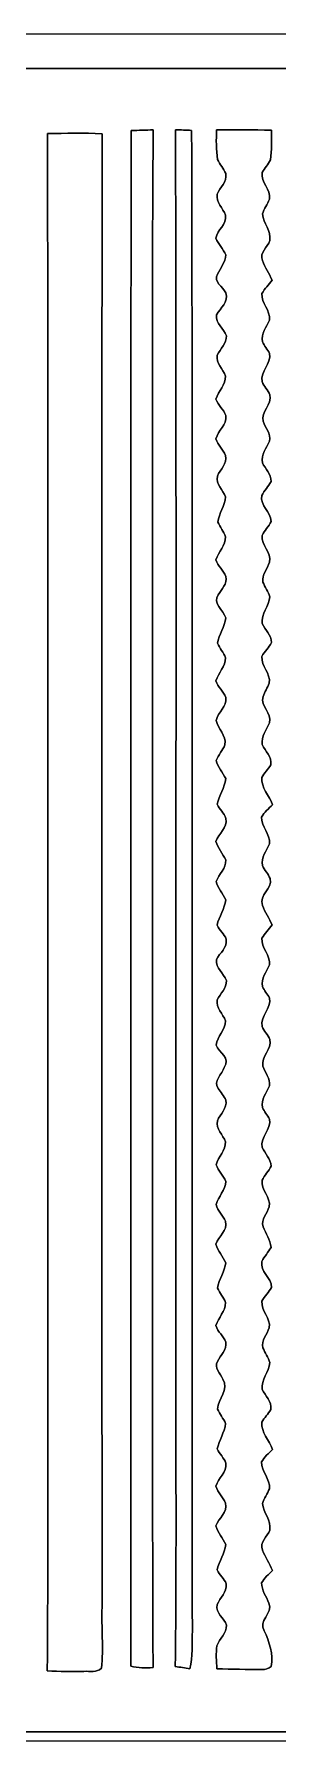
# Model space of a CAD drawing. Header units: centimetres. Extents: x -16.8 to 16.8, y -16.7 to 16.7.
# Drawn here: x -8.22 to -3.46, y -16.67 to 16.67 of the extents above; entities that cross this region are included whole.
import ezdxf

# ---------------------------------------------------------------- set-up
doc = ezdxf.new("R2010")
doc.units = ezdxf.units.CM
doc.header["$MEASUREMENT"] = 0
doc.layers.add('Layer 1', color=7, linetype='Continuous')

msp = doc.modelspace()

# ---------------------------------------------------------------- linework, layer by layer
at = {"layer": 'Layer 1', "color": 7}
for points, knots in [([(-16.77458, 16.66875), (-16.77458, 16.66875), (16.77458, 16.66875), (16.77458, 16.66875), (16.77458, 16.66875), (16.77458, 16.66875), (16.77458, -16.66875), (16.77458, -16.66875), (16.77458, -16.66875), (16.77458, -16.66875), (-16.77458, -16.66875), (-16.77458, -16.66875), (-16.77458, -16.66875), (-16.77458, -16.66875), (-16.77458, 16.66875), (-16.77458, 16.66875), (-16.77458, 16.66875), (-16.77458, 16.66875), (-16.77458, 16.66875), (-16.77458, 16.66875)], [0, 0, 0, 0, 0.16666667, 0.16666667, 0.16666667, 0.16666667, 0.33333333, 0.33333333, 0.33333333, 0.33333333, 0.5, 0.5, 0.5, 0.5, 0.66666667, 0.66666667, 0.66666667, 0.66666667, 1, 1, 1, 1]), ([(-12.5536, 15.97307), (-12.62556, 15.95861), (-12.65696, 15.89334), (-12.64779, 15.82455), (-12.64779, 15.82455), (-12.64497, 5.06166), (-12.64955, -5.70159), (-12.64567, -16.46484), (-12.64567, -16.46484), (-12.071, -16.50718), (-11.49421, -16.48989), (-10.91847, -16.49307), (-10.91847, -16.49307), (-3.08928, -16.48389), (4.73992, -16.50788), (12.56912, -16.48107), (12.56912, -16.48107), (12.58641, -9.31192), (12.57159, -2.14242), (12.57653, 5.02708), (12.57653, 5.02708), (12.56912, 8.68116), (12.59134, 12.33558), (12.56524, 15.9893), (12.56524, 15.9893), (4.49051, 16.01294), (-3.58458, 15.98789), (-11.65931, 16.002), (-11.65931, 16.002), (-11.95705, 15.99812), (-12.25832, 16.01611), (-12.5536, 15.97307)], [0, 0, 0, 0, 0.11111111, 0.11111111, 0.11111111, 0.11111111, 0.22222222, 0.22222222, 0.22222222, 0.22222222, 0.33333333, 0.33333333, 0.33333333, 0.33333333, 0.44444444, 0.44444444, 0.44444444, 0.44444444, 0.55555556, 0.55555556, 0.55555556, 0.55555556, 0.66666667, 0.66666667, 0.66666667, 0.66666667, 0.77777778, 0.77777778, 0.77777778, 0.77777778, 1, 1, 1, 1]), ([(-7.96361, 14.726), (-7.60836, 14.72142), (-7.25064, 14.75493), (-6.8961, 14.71895), (-6.8961, 14.71895), (-6.89681, 5.12657), (-6.89786, -4.46581), (-6.89575, -14.05819), (-6.89575, -14.05819), (-6.90739, -14.45436), (-6.864, -14.85512), (-6.9088, -15.24988), (-6.9088, -15.24988), (-6.99382, -15.34336), (-7.14269, -15.29997), (-7.24888, -15.31267), (-7.24888, -15.31267), (-7.48841, -15.30738), (-7.72795, -15.31796), (-7.96713, -15.30244), (-7.96713, -15.30244), (-7.94209, -12.23045), (-7.96078, -9.15776), (-7.95514, -6.08542), (-7.95514, -6.08542), (-7.96078, 0.85161), (-7.94385, 7.78898), (-7.96361, 14.726)], [0, 0, 0, 0, 0.125, 0.125, 0.125, 0.125, 0.25, 0.25, 0.25, 0.25, 0.375, 0.375, 0.375, 0.375, 0.5, 0.5, 0.5, 0.5, 0.625, 0.625, 0.625, 0.625, 0.75, 0.75, 0.75, 0.75, 1, 1, 1, 1]), ([(-6.32495, 14.78527), (-6.18208, 14.79056), (-6.0392, 14.79515), (-5.89562, 14.79938), (-5.89562, 14.79938), (-5.92526, 10.61367), (-5.90127, 6.42655), (-5.90903, 2.24014), (-5.90903, 2.24014), (-5.90197, -3.58528), (-5.92349, -9.41105), (-5.89774, -15.23612), (-5.89774, -15.23612), (-6.04379, -15.24882), (-6.1909, -15.24212), (-6.33413, -15.21037), (-6.33413, -15.21037), (-6.32495, -5.21159), (-6.3433, 4.78684), (-6.32495, 14.78527)], [0, 0, 0, 0, 0.16666667, 0.16666667, 0.16666667, 0.16666667, 0.33333333, 0.33333333, 0.33333333, 0.33333333, 0.5, 0.5, 0.5, 0.5, 0.66666667, 0.66666667, 0.66666667, 0.66666667, 1, 1, 1, 1]), ([(-5.45853, 14.80009), (-5.35623, 14.79726), (-5.24792, 14.79374), (-5.14385, 14.7895), (-5.14385, 14.7895), (-5.11634, 5.02073), (-5.14385, -4.74804), (-5.13009, -14.51681), (-5.13009, -14.51681), (-5.13891, -14.76516), (-5.11563, -15.02092), (-5.17878, -15.26469), (-5.17878, -15.26469), (-5.27368, -15.24741), (-5.36787, -15.22977), (-5.46276, -15.21354), (-5.46276, -15.21354), (-5.43772, -13.04149), (-5.45606, -10.86838), (-5.45042, -8.69597), (-5.45042, -8.69597), (-5.45571, -0.86395), (-5.43983, 6.96842), (-5.45853, 14.80009)], [0, 0, 0, 0, 0.14285714, 0.14285714, 0.14285714, 0.14285714, 0.28571429, 0.28571429, 0.28571429, 0.28571429, 0.42857143, 0.42857143, 0.42857143, 0.42857143, 0.57142857, 0.57142857, 0.57142857, 0.57142857, 0.71428571, 0.71428571, 0.71428571, 0.71428571, 1, 1, 1, 1]), ([(-4.65455, 14.79797), (-4.29824, 14.79903), (-3.94123, 14.80291), (-3.58458, 14.79127), (-3.58458, 14.79127), (-3.58881, 14.59794), (-3.57364, 14.40215), (-3.6008, 14.21024), (-3.6008, 14.21024), (-3.64349, 14.12099), (-3.71934, 14.0529), (-3.76379, 13.96471), (-3.76379, 13.96471), (-3.7913, 13.77103), (-3.59622, 13.63804), (-3.62268, 13.44542), (-3.62268, 13.44542), (-3.66395, 13.34699), (-3.72498, 13.25774), (-3.7592, 13.15649), (-3.7592, 13.15649), (-3.74015, 12.9734), (-3.58775, 12.82665), (-3.6135, 12.63544), (-3.6135, 12.63544), (-3.66677, 12.50527), (-3.81811, 12.40543), (-3.75885, 12.24492), (-3.75885, 12.24492), (-3.70911, 12.11121), (-3.62761, 11.99197), (-3.57011, 11.8618), (-3.57011, 11.8618), (-3.63679, 11.77572), (-3.71475, 11.69811), (-3.76908, 11.60357), (-3.76908, 11.60357), (-3.78954, 11.40954), (-3.59657, 11.27548), (-3.62409, 11.08181), (-3.62409, 11.08181), (-3.67489, 10.94317), (-3.79413, 10.82005), (-3.76061, 10.66024), (-3.76061, 10.66024), (-3.72251, 10.57875), (-3.65866, 10.51278), (-3.61879, 10.43234), (-3.61879, 10.43234), (-3.58846, 10.22844), (-3.80471, 10.08803), (-3.76449, 9.8806), (-3.76449, 9.8806), (-3.72674, 9.78852), (-3.65478, 9.7155), (-3.6135, 9.62519), (-3.6135, 9.62519), (-3.57646, 9.43151), (-3.78037, 9.29957), (-3.74826, 9.10731), (-3.74826, 9.10731), (-3.70346, 8.9789), (-3.5874, 8.86707), (-3.62444, 8.71855), (-3.62444, 8.71855), (-3.67489, 8.57991), (-3.79377, 8.45679), (-3.75991, 8.29698), (-3.75991, 8.29698), (-3.70311, 8.17316), (-3.58175, 8.07896), (-3.59198, 7.92797), (-3.59198, 7.92797), (-3.63996, 7.8299), (-3.72463, 7.75476), (-3.76837, 7.65422), (-3.76837, 7.65422), (-3.81706, 7.45278), (-3.59057, 7.34519), (-3.59163, 7.15222), (-3.59163, 7.15222), (-3.63573, 7.05167), (-3.71898, 6.97512), (-3.76626, 6.87634), (-3.76626, 6.87634), (-3.77966, 6.68408), (-3.58634, 6.55038), (-3.62021, 6.35564), (-3.62021, 6.35564), (-3.66078, 6.22441), (-3.77296, 6.11434), (-3.75038, 5.96653), (-3.75038, 5.96653), (-3.70946, 5.86811), (-3.64808, 5.77885), (-3.61386, 5.67761), (-3.61386, 5.67761), (-3.63573, 5.49416), (-3.78143, 5.34635), (-3.76449, 5.15479), (-3.76449, 5.15479), (-3.70593, 5.02885), (-3.58458, 4.93501), (-3.58316, 4.78331), (-3.58316, 4.78331), (-3.63079, 4.68383), (-3.72004, 4.61186), (-3.76873, 4.51273), (-3.76873, 4.51273), (-3.78919, 4.31941), (-3.59728, 4.185), (-3.62479, 3.99203), (-3.62479, 3.99203), (-3.66148, 3.90349), (-3.71475, 3.82199), (-3.74721, 3.73168), (-3.74721, 3.73168), (-3.80048, 3.53836), (-3.57188, 3.40995), (-3.62444, 3.21522), (-3.62444, 3.21522), (-3.6763, 3.07587), (-3.79271, 2.95204), (-3.76308, 2.79118), (-3.76308, 2.79118), (-3.70699, 2.65818), (-3.56553, 2.55905), (-3.59798, 2.39536), (-3.59798, 2.39536), (-3.64561, 2.30717), (-3.72357, 2.23908), (-3.76837, 2.14912), (-3.76837, 2.14912), (-3.78919, 1.94628), (-3.6255, 1.79634), (-3.5627, 1.61713), (-3.5627, 1.61713), (-3.63714, 1.54023), (-3.72181, 1.47003), (-3.77543, 1.37619), (-3.77543, 1.37619), (-3.78495, 1.18251), (-3.59974, 1.04563), (-3.62373, 0.85125), (-3.62373, 0.85125), (-3.67453, 0.71261), (-3.79554, 0.58984), (-3.7592, 0.42933), (-3.7592, 0.42933), (-3.71863, 0.33902), (-3.64666, 0.26599), (-3.60927, 0.17392), (-3.60927, 0.17392), (-3.55, -0.03457), (-3.83752, -0.13935), (-3.75885, -0.34925), (-3.75885, -0.34925), (-3.70911, -0.4826), (-3.62761, -0.60219), (-3.57011, -0.73237), (-3.57011, -0.73237), (-3.63679, -0.81809), (-3.71475, -0.89606), (-3.76908, -0.9906), (-3.76908, -0.9906), (-3.78954, -1.18463), (-3.59657, -1.31868), (-3.62409, -1.51236), (-3.62409, -1.51236), (-3.67489, -1.651), (-3.79413, -1.77377), (-3.76061, -1.93393), (-3.76061, -1.93393), (-3.72251, -2.01542), (-3.65866, -2.08139), (-3.61879, -2.16182), (-3.61879, -2.16182), (-3.58846, -2.36573), (-3.80471, -2.50613), (-3.76449, -2.71357), (-3.76449, -2.71357), (-3.72674, -2.80564), (-3.65478, -2.87867), (-3.6135, -2.96898), (-3.6135, -2.96898), (-3.57717, -3.16301), (-3.77754, -3.29494), (-3.7532, -3.48721), (-3.7532, -3.48721), (-3.71299, -3.61809), (-3.59869, -3.7278), (-3.62409, -3.87597), (-3.62409, -3.87597), (-3.67489, -4.01461), (-3.79413, -4.13738), (-3.76061, -4.29754), (-3.76061, -4.29754), (-3.72251, -4.37903), (-3.65866, -4.445), (-3.61879, -4.52543), (-3.61879, -4.52543), (-3.5881, -4.72899), (-3.80506, -4.86939), (-3.76379, -5.07647), (-3.76379, -5.07647), (-3.71158, -5.20171), (-3.59586, -5.2959), (-3.59163, -5.44195), (-3.59163, -5.44195), (-3.63573, -5.54249), (-3.71934, -5.61904), (-3.7659, -5.71818), (-3.7659, -5.71818), (-3.79201, -5.91185), (-3.59551, -6.0452), (-3.62479, -6.23852), (-3.62479, -6.23852), (-3.66995, -6.36658), (-3.78566, -6.47841), (-3.74756, -6.62623), (-3.74756, -6.62623), (-3.69253, -6.75958), (-3.60363, -6.88058), (-3.59198, -7.0298), (-3.59198, -7.0298), (-3.63996, -7.12752), (-3.72463, -7.20266), (-3.76802, -7.30356), (-3.76802, -7.30356), (-3.81917, -7.50958), (-3.57505, -7.61083), (-3.58316, -7.81085), (-3.58316, -7.81085), (-3.63114, -7.91034), (-3.72004, -7.9823), (-3.76873, -8.08143), (-3.76873, -8.08143), (-3.78919, -8.27476), (-3.59728, -8.40881), (-3.62479, -8.60213), (-3.62479, -8.60213), (-3.6703, -8.73054), (-3.78495, -8.84237), (-3.74968, -8.99089), (-3.74968, -8.99089), (-3.70946, -9.08897), (-3.64808, -9.17893), (-3.61421, -9.28017), (-3.61421, -9.28017), (-3.63467, -9.46362), (-3.78284, -9.61143), (-3.76343, -9.80299), (-3.76343, -9.80299), (-3.70699, -9.93599), (-3.56553, -10.03512), (-3.59798, -10.19881), (-3.59798, -10.19881), (-3.64561, -10.287), (-3.72357, -10.35473), (-3.76837, -10.44504), (-3.76837, -10.44504), (-3.78919, -10.64789), (-3.6255, -10.79747), (-3.5627, -10.97703), (-3.5627, -10.97703), (-3.63714, -11.05394), (-3.72181, -11.12414), (-3.77543, -11.21798), (-3.77543, -11.21798), (-3.78425, -11.41166), (-3.6008, -11.54853), (-3.62268, -11.74291), (-3.62268, -11.74291), (-3.66395, -11.84063), (-3.72498, -11.93059), (-3.7592, -12.03184), (-3.7592, -12.03184), (-3.74015, -12.21458), (-3.58775, -12.36169), (-3.6135, -12.55289), (-3.6135, -12.55289), (-3.66677, -12.68307), (-3.81811, -12.7829), (-3.7592, -12.94377), (-3.7592, -12.94377), (-3.70558, -13.081), (-3.62126, -13.20447), (-3.5627, -13.34064), (-3.5627, -13.34064), (-3.63714, -13.41755), (-3.72181, -13.48775), (-3.77543, -13.58159), (-3.77543, -13.58159), (-3.77578, -13.73011), (-3.683, -13.84864), (-3.63255, -13.98164), (-3.63255, -13.98164), (-3.54824, -14.18096), (-3.85057, -14.32242), (-3.72569, -14.51822), (-3.72569, -14.51822), (-3.62479, -14.73447), (-3.54259, -14.97542), (-3.58563, -15.21742), (-3.58563, -15.21742), (-3.63714, -15.25905), (-3.70381, -15.27845), (-3.76943, -15.27669), (-3.76943, -15.27669), (-4.06329, -15.27175), (-4.35645, -15.27281), (-4.64961, -15.26117), (-4.64961, -15.26117), (-4.65949, -15.11088), (-4.67254, -14.95813), (-4.6482, -14.80926), (-4.6482, -14.80926), (-4.59846, -14.66991), (-4.46123, -14.5729), (-4.46334, -14.41168), (-4.46334, -14.41168), (-4.50533, -14.26527), (-4.6796, -14.17779), (-4.64538, -14.00739), (-4.64538, -14.00739), (-4.58788, -13.87016), (-4.45629, -13.76609), (-4.46581, -13.60241), (-4.46581, -13.60241), (-4.50921, -13.50116), (-4.59564, -13.42743), (-4.64714, -13.33112), (-4.64714, -13.33112), (-4.60622, -13.15861), (-4.49968, -13.00939), (-4.47781, -12.83194), (-4.47781, -12.83194), (-4.5339, -12.70741), (-4.63197, -12.60369), (-4.66866, -12.47105), (-4.66866, -12.47105), (-4.61751, -12.31371), (-4.43689, -12.20999), (-4.47922, -12.02302), (-4.47922, -12.02302), (-4.52931, -11.9059), (-4.63409, -11.81876), (-4.67043, -11.69529), (-4.67043, -11.69529), (-4.62315, -11.53513), (-4.45629, -11.42718), (-4.47393, -11.24409), (-4.47393, -11.24409), (-4.51414, -11.14178), (-4.59599, -11.06417), (-4.64432, -10.9668), (-4.64432, -10.9668), (-4.60551, -10.795), (-4.50039, -10.64613), (-4.47993, -10.46939), (-4.47993, -10.46939), (-4.52508, -10.37131), (-4.59176, -10.28559), (-4.6355, -10.18752), (-4.6355, -10.18752), (-4.62527, -9.9882), (-4.40902, -9.80369), (-4.53461, -9.60261), (-4.53461, -9.60261), (-4.57129, -9.49466), (-4.71523, -9.37789), (-4.63832, -9.25724), (-4.63832, -9.25724), (-4.57447, -9.13518), (-4.46017, -9.03287), (-4.47358, -8.88083), (-4.47358, -8.88083), (-4.52226, -8.76335), (-4.63338, -8.68116), (-4.66796, -8.55698), (-4.66796, -8.55698), (-4.61998, -8.39964), (-4.48239, -8.27864), (-4.47887, -8.10613), (-4.47887, -8.10613), (-4.52473, -8.0077), (-4.5914, -7.92198), (-4.6355, -7.82391), (-4.6355, -7.82391), (-4.60834, -7.65034), (-4.49933, -7.50358), (-4.47746, -7.32861), (-4.47746, -7.32861), (-4.5339, -7.20408), (-4.63197, -7.10036), (-4.66866, -6.96771), (-4.66866, -6.96771), (-4.61751, -6.81037), (-4.43689, -6.70701), (-4.47922, -6.51969), (-4.47922, -6.51969), (-4.5279, -6.40292), (-4.63479, -6.31719), (-4.6669, -6.19301), (-4.6669, -6.19301), (-4.61892, -6.03497), (-4.48486, -5.91326), (-4.47499, -5.74146), (-4.47499, -5.74146), (-4.53037, -5.62786), (-4.62068, -5.53402), (-4.66443, -5.41514), (-4.66443, -5.41514), (-4.61892, -5.25815), (-4.48239, -5.13821), (-4.47993, -4.96676), (-4.47993, -4.96676), (-4.53319, -4.82882), (-4.67078, -4.71876), (-4.64114, -4.55683), (-4.64114, -4.55683), (-4.58047, -4.42313), (-4.44747, -4.318), (-4.47393, -4.15396), (-4.47393, -4.15396), (-4.51026, -4.06788), (-4.57659, -4.0005), (-4.62562, -3.92289), (-4.62562, -3.92289), (-4.73675, -3.78354), (-4.54343, -3.64596), (-4.50709, -3.51437), (-4.50709, -3.51437), (-4.37198, -3.33199), (-4.60728, -3.22686), (-4.66513, -3.07799), (-4.66513, -3.07799), (-4.64079, -2.90618), (-4.47993, -2.78377), (-4.47993, -2.60315), (-4.47993, -2.60315), (-4.53355, -2.46556), (-4.66901, -2.35479), (-4.64256, -2.19322), (-4.64256, -2.19322), (-4.58188, -2.06798), (-4.46299, -1.97062), (-4.4644, -1.81822), (-4.4644, -1.81822), (-4.51556, -1.67252), (-4.67924, -1.57939), (-4.65737, -1.40653), (-4.65737, -1.40653), (-4.5907, -1.27353), (-4.44571, -1.17722), (-4.46617, -1.00859), (-4.46617, -1.00859), (-4.50885, -0.90664), (-4.59564, -0.83326), (-4.64714, -0.73695), (-4.64714, -0.73695), (-4.60622, -0.5648), (-4.49968, -0.41557), (-4.47816, -0.23777), (-4.47816, -0.23777), (-4.53178, -0.11465), (-4.63197, -0.01305), (-4.66337, 0.11889), (-4.66337, 0.11889), (-4.61539, 0.2667), (-4.46264, 0.36724), (-4.4771, 0.53799), (-4.4771, 0.53799), (-4.53319, 0.66252), (-4.63197, 0.76623), (-4.66866, 0.89923), (-4.66866, 0.89923), (-4.6161, 1.05728), (-4.4383, 1.16205), (-4.47463, 1.35008), (-4.47463, 1.35008), (-4.51379, 1.45239), (-4.59599, 1.53), (-4.64432, 1.62736), (-4.64432, 1.62736), (-4.60551, 1.79952), (-4.50074, 1.94874), (-4.47816, 2.12584), (-4.47816, 2.12584), (-4.53214, 2.24896), (-4.63162, 2.35091), (-4.66372, 2.4832), (-4.66372, 2.4832), (-4.6168, 2.59115), (-4.53708, 2.68111), (-4.49157, 2.78941), (-4.49157, 2.78941), (-4.4637, 2.97356), (-4.63056, 3.09527), (-4.66584, 3.26355), (-4.66584, 3.26355), (-4.62456, 3.42477), (-4.45594, 3.53095), (-4.47358, 3.71334), (-4.47358, 3.71334), (-4.52226, 3.83081), (-4.63338, 3.91301), (-4.66796, 4.03719), (-4.66796, 4.03719), (-4.61998, 4.19453), (-4.48239, 4.31518), (-4.47887, 4.48804), (-4.47887, 4.48804), (-4.52473, 4.58611), (-4.5914, 4.67184), (-4.6355, 4.77026), (-4.6355, 4.77026), (-4.60834, 4.94383), (-4.49933, 5.09023), (-4.47746, 5.26556), (-4.47746, 5.26556), (-4.51732, 5.41161), (-4.74627, 5.56295), (-4.62245, 5.71959), (-4.62245, 5.71959), (-4.55295, 5.8293), (-4.445, 5.93019), (-4.47393, 6.0766), (-4.47393, 6.0766), (-4.52191, 6.19442), (-4.63338, 6.27662), (-4.66796, 6.4008), (-4.66796, 6.4008), (-4.62068, 6.55814), (-4.47993, 6.67773), (-4.48134, 6.8513), (-4.48134, 6.8513), (-4.51944, 6.95219), (-4.58541, 7.03968), (-4.62986, 7.13705), (-4.62986, 7.13705), (-4.61116, 7.31026), (-4.49686, 7.45349), (-4.48063, 7.62776), (-4.48063, 7.62776), (-4.53355, 7.76499), (-4.67007, 7.87576), (-4.64114, 8.03769), (-4.64114, 8.03769), (-4.58188, 8.17033), (-4.44535, 8.27405), (-4.47887, 8.43844), (-4.47887, 8.43844), (-4.52931, 8.55521), (-4.63409, 8.64235), (-4.67043, 8.76582), (-4.67043, 8.76582), (-4.6228, 8.92634), (-4.45664, 9.03393), (-4.47287, 9.21738), (-4.47287, 9.21738), (-4.51944, 9.33626), (-4.62668, 9.41987), (-4.6676, 9.54123), (-4.6676, 9.54123), (-4.61927, 9.69786), (-4.48204, 9.81851), (-4.47993, 9.99102), (-4.47993, 9.99102), (-4.53355, 10.1286), (-4.66901, 10.23937), (-4.64256, 10.40095), (-4.64256, 10.40095), (-4.58188, 10.52618), (-4.46299, 10.62355), (-4.4644, 10.77595), (-4.4644, 10.77595), (-4.51556, 10.92129), (-4.67854, 11.01408), (-4.65667, 11.18658), (-4.65667, 11.18658), (-4.58329, 11.32311), (-4.41501, 11.43423), (-4.4771, 11.61274), (-4.4771, 11.61274), (-4.52614, 11.73621), (-4.72652, 11.83181), (-4.63585, 11.97857), (-4.63585, 11.97857), (-4.578, 12.1031), (-4.48592, 12.21387), (-4.47428, 12.35639), (-4.47428, 12.35639), (-4.53108, 12.47034), (-4.62245, 12.56524), (-4.66796, 12.68483), (-4.66796, 12.68483), (-4.63726, 12.84852), (-4.46088, 12.95012), (-4.48063, 13.13074), (-4.48063, 13.13074), (-4.53531, 13.26903), (-4.6676, 13.38086), (-4.64538, 13.54279), (-4.64538, 13.54279), (-4.58717, 13.67719), (-4.44535, 13.77774), (-4.47675, 13.94354), (-4.47675, 13.94354), (-4.51344, 14.04514), (-4.59528, 14.1224), (-4.6355, 14.22188), (-4.6355, 14.22188), (-4.66337, 14.41238), (-4.66654, 14.60606), (-4.65455, 14.79797)], [0, 0, 0, 0, 0.00645161, 0.00645161, 0.00645161, 0.00645161, 0.01290323, 0.01290323, 0.01290323, 0.01290323, 0.01935484, 0.01935484, 0.01935484, 0.01935484, 0.02580645, 0.02580645, 0.02580645, 0.02580645, 0.03225806, 0.03225806, 0.03225806, 0.03225806, 0.03870968, 0.03870968, 0.03870968, 0.03870968, 0.04516129, 0.04516129, 0.04516129, 0.04516129, 0.0516129, 0.0516129, 0.0516129, 0.0516129, 0.05806452, 0.05806452, 0.05806452, 0.05806452, 0.06451613, 0.06451613, 0.06451613, 0.06451613, 0.07096774, 0.07096774, 0.07096774, 0.07096774, 0.07741935, 0.07741935, 0.07741935, 0.07741935, 0.08387097, 0.08387097, 0.08387097, 0.08387097, 0.09032258, 0.09032258, 0.09032258, 0.09032258, 0.09677419, 0.09677419, 0.09677419, 0.09677419, 0.10322581, 0.10322581, 0.10322581, 0.10322581, 0.10967742, 0.10967742, 0.10967742, 0.10967742, 0.11612903, 0.11612903, 0.11612903, 0.11612903, 0.12258065, 0.12258065, 0.12258065, 0.12258065, 0.12903226, 0.12903226, 0.12903226, 0.12903226, 0.13548387, 0.13548387, 0.13548387, 0.13548387, 0.14193548, 0.14193548, 0.14193548, 0.14193548, 0.1483871, 0.1483871, 0.1483871, 0.1483871, 0.15483871, 0.15483871, 0.15483871, 0.15483871, 0.16129032, 0.16129032, 0.16129032, 0.16129032, 0.16774194, 0.16774194, 0.16774194, 0.16774194, 0.17419355, 0.17419355, 0.17419355, 0.17419355, 0.18064516, 0.18064516, 0.18064516, 0.18064516, 0.18709677, 0.18709677, 0.18709677, 0.18709677, 0.19354839, 0.19354839, 0.19354839, 0.19354839, 0.2, 0.2, 0.2, 0.2, 0.20645161, 0.20645161, 0.20645161, 0.20645161, 0.21290323, 0.21290323, 0.21290323, 0.21290323, 0.21935484, 0.21935484, 0.21935484, 0.21935484, 0.22580645, 0.22580645, 0.22580645, 0.22580645, 0.23225806, 0.23225806, 0.23225806, 0.23225806, 0.23870968, 0.23870968, 0.23870968, 0.23870968, 0.24516129, 0.24516129, 0.24516129, 0.24516129, 0.2516129, 0.2516129, 0.2516129, 0.2516129, 0.25806452, 0.25806452, 0.25806452, 0.25806452, 0.26451613, 0.26451613, 0.26451613, 0.26451613, 0.27096774, 0.27096774, 0.27096774, 0.27096774, 0.27741935, 0.27741935, 0.27741935, 0.27741935, 0.28387097, 0.28387097, 0.28387097, 0.28387097, 0.29032258, 0.29032258, 0.29032258, 0.29032258, 0.29677419, 0.29677419, 0.29677419, 0.29677419, 0.30322581, 0.30322581, 0.30322581, 0.30322581, 0.30967742, 0.30967742, 0.30967742, 0.30967742, 0.31612903, 0.31612903, 0.31612903, 0.31612903, 0.32258065, 0.32258065, 0.32258065, 0.32258065, 0.32903226, 0.32903226, 0.32903226, 0.32903226, 0.33548387, 0.33548387, 0.33548387, 0.33548387, 0.34193548, 0.34193548, 0.34193548, 0.34193548, 0.3483871, 0.3483871, 0.3483871, 0.3483871, 0.35483871, 0.35483871, 0.35483871, 0.35483871, 0.36129032, 0.36129032, 0.36129032, 0.36129032, 0.36774194, 0.36774194, 0.36774194, 0.36774194, 0.37419355, 0.37419355, 0.37419355, 0.37419355, 0.38064516, 0.38064516, 0.38064516, 0.38064516, 0.38709677, 0.38709677, 0.38709677, 0.38709677, 0.39354839, 0.39354839, 0.39354839, 0.39354839, 0.4, 0.4, 0.4, 0.4, 0.40645161, 0.40645161, 0.40645161, 0.40645161, 0.41290323, 0.41290323, 0.41290323, 0.41290323, 0.41935484, 0.41935484, 0.41935484, 0.41935484, 0.42580645, 0.42580645, 0.42580645, 0.42580645, 0.43225806, 0.43225806, 0.43225806, 0.43225806, 0.43870968, 0.43870968, 0.43870968, 0.43870968, 0.44516129, 0.44516129, 0.44516129, 0.44516129, 0.4516129, 0.4516129, 0.4516129, 0.4516129, 0.45806452, 0.45806452, 0.45806452, 0.45806452, 0.46451613, 0.46451613, 0.46451613, 0.46451613, 0.47096774, 0.47096774, 0.47096774, 0.47096774, 0.47741935, 0.47741935, 0.47741935, 0.47741935, 0.48387097, 0.48387097, 0.48387097, 0.48387097, 0.49032258, 0.49032258, 0.49032258, 0.49032258, 0.49677419, 0.49677419, 0.49677419, 0.49677419, 0.50322581, 0.50322581, 0.50322581, 0.50322581, 0.50967742, 0.50967742, 0.50967742, 0.50967742, 0.51612903, 0.51612903, 0.51612903, 0.51612903, 0.52258065, 0.52258065, 0.52258065, 0.52258065, 0.52903226, 0.52903226, 0.52903226, 0.52903226, 0.53548387, 0.53548387, 0.53548387, 0.53548387, 0.54193548, 0.54193548, 0.54193548, 0.54193548, 0.5483871, 0.5483871, 0.5483871, 0.5483871, 0.55483871, 0.55483871, 0.55483871, 0.55483871, 0.56129032, 0.56129032, 0.56129032, 0.56129032, 0.56774194, 0.56774194, 0.56774194, 0.56774194, 0.57419355, 0.57419355, 0.57419355, 0.57419355, 0.58064516, 0.58064516, 0.58064516, 0.58064516, 0.58709677, 0.58709677, 0.58709677, 0.58709677, 0.59354839, 0.59354839, 0.59354839, 0.59354839, 0.6, 0.6, 0.6, 0.6, 0.60645161, 0.60645161, 0.60645161, 0.60645161, 0.61290323, 0.61290323, 0.61290323, 0.61290323, 0.61935484, 0.61935484, 0.61935484, 0.61935484, 0.62580645, 0.62580645, 0.62580645, 0.62580645, 0.63225806, 0.63225806, 0.63225806, 0.63225806, 0.63870968, 0.63870968, 0.63870968, 0.63870968, 0.64516129, 0.64516129, 0.64516129, 0.64516129, 0.6516129, 0.6516129, 0.6516129, 0.6516129, 0.65806452, 0.65806452, 0.65806452, 0.65806452, 0.66451613, 0.66451613, 0.66451613, 0.66451613, 0.67096774, 0.67096774, 0.67096774, 0.67096774, 0.67741935, 0.67741935, 0.67741935, 0.67741935, 0.68387097, 0.68387097, 0.68387097, 0.68387097, 0.69032258, 0.69032258, 0.69032258, 0.69032258, 0.69677419, 0.69677419, 0.69677419, 0.69677419, 0.70322581, 0.70322581, 0.70322581, 0.70322581, 0.70967742, 0.70967742, 0.70967742, 0.70967742, 0.71612903, 0.71612903, 0.71612903, 0.71612903, 0.72258065, 0.72258065, 0.72258065, 0.72258065, 0.72903226, 0.72903226, 0.72903226, 0.72903226, 0.73548387, 0.73548387, 0.73548387, 0.73548387, 0.74193548, 0.74193548, 0.74193548, 0.74193548, 0.7483871, 0.7483871, 0.7483871, 0.7483871, 0.75483871, 0.75483871, 0.75483871, 0.75483871, 0.76129032, 0.76129032, 0.76129032, 0.76129032, 0.76774194, 0.76774194, 0.76774194, 0.76774194, 0.77419355, 0.77419355, 0.77419355, 0.77419355, 0.78064516, 0.78064516, 0.78064516, 0.78064516, 0.78709677, 0.78709677, 0.78709677, 0.78709677, 0.79354839, 0.79354839, 0.79354839, 0.79354839, 0.8, 0.8, 0.8, 0.8, 0.80645161, 0.80645161, 0.80645161, 0.80645161, 0.81290323, 0.81290323, 0.81290323, 0.81290323, 0.81935484, 0.81935484, 0.81935484, 0.81935484, 0.82580645, 0.82580645, 0.82580645, 0.82580645, 0.83225806, 0.83225806, 0.83225806, 0.83225806, 0.83870968, 0.83870968, 0.83870968, 0.83870968, 0.84516129, 0.84516129, 0.84516129, 0.84516129, 0.8516129, 0.8516129, 0.8516129, 0.8516129, 0.85806452, 0.85806452, 0.85806452, 0.85806452, 0.86451613, 0.86451613, 0.86451613, 0.86451613, 0.87096774, 0.87096774, 0.87096774, 0.87096774, 0.87741935, 0.87741935, 0.87741935, 0.87741935, 0.88387097, 0.88387097, 0.88387097, 0.88387097, 0.89032258, 0.89032258, 0.89032258, 0.89032258, 0.89677419, 0.89677419, 0.89677419, 0.89677419, 0.90322581, 0.90322581, 0.90322581, 0.90322581, 0.90967742, 0.90967742, 0.90967742, 0.90967742, 0.91612903, 0.91612903, 0.91612903, 0.91612903, 0.92258065, 0.92258065, 0.92258065, 0.92258065, 0.92903226, 0.92903226, 0.92903226, 0.92903226, 0.93548387, 0.93548387, 0.93548387, 0.93548387, 0.94193548, 0.94193548, 0.94193548, 0.94193548, 0.9483871, 0.9483871, 0.9483871, 0.9483871, 0.95483871, 0.95483871, 0.95483871, 0.95483871, 0.96129032, 0.96129032, 0.96129032, 0.96129032, 0.96774194, 0.96774194, 0.96774194, 0.96774194, 0.97419355, 0.97419355, 0.97419355, 0.97419355, 0.98064516, 0.98064516, 0.98064516, 0.98064516, 0.98709677, 0.98709677, 0.98709677, 0.98709677, 1, 1, 1, 1])]:
    msp.add_open_spline(points, degree=3, knots=knots, dxfattribs=at)
at = {"layer": 'Layer 1', "color": 252}
for points, knots in [([(-12.5536, 15.97307), (-12.25832, 16.01611), (-11.95705, 15.99812), (-11.65931, 16.002), (-11.65931, 16.002), (-3.58458, 15.98789), (4.49051, 16.01294), (12.56524, 15.9893), (12.56524, 15.9893), (12.59134, 12.33558), (12.56912, 8.68116), (12.57653, 5.02708), (12.57653, 5.02708), (12.57159, -2.14242), (12.58641, -9.31192), (12.56912, -16.48107), (12.56912, -16.48107), (4.73992, -16.50788), (-3.08928, -16.48389), (-10.91847, -16.49307), (-10.91847, -16.49307), (-11.49421, -16.48989), (-12.071, -16.50718), (-12.64567, -16.46484), (-12.64567, -16.46484), (-12.64955, -5.70159), (-12.64497, 5.06166), (-12.64779, 15.82455), (-12.64779, 15.82455), (-12.65696, 15.89334), (-12.62556, 15.95861), (-12.5536, 15.97307), (-12.5536, 15.97307), (-12.5536, 15.97307), (-12.5536, 15.97307), (-12.5536, 15.97307)], [0, 0, 0, 0, 0.1, 0.1, 0.1, 0.1, 0.2, 0.2, 0.2, 0.2, 0.3, 0.3, 0.3, 0.3, 0.4, 0.4, 0.4, 0.4, 0.5, 0.5, 0.5, 0.5, 0.6, 0.6, 0.6, 0.6, 0.7, 0.7, 0.7, 0.7, 0.8, 0.8, 0.8, 0.8, 1, 1, 1, 1]), ([(-7.96361, 14.726), (-7.94385, 7.78898), (-7.96078, 0.85161), (-7.95514, -6.08542), (-7.95514, -6.08542), (-7.96078, -9.15776), (-7.94209, -12.23045), (-7.96713, -15.30244), (-7.96713, -15.30244), (-7.72795, -15.31796), (-7.48841, -15.30738), (-7.24888, -15.31267), (-7.24888, -15.31267), (-7.14269, -15.29997), (-6.99382, -15.34336), (-6.9088, -15.24988), (-6.9088, -15.24988), (-6.864, -14.85512), (-6.90739, -14.45436), (-6.89575, -14.05819), (-6.89575, -14.05819), (-6.89786, -4.46581), (-6.89681, 5.12657), (-6.8961, 14.71895), (-6.8961, 14.71895), (-7.25064, 14.75493), (-7.60836, 14.72142), (-7.96361, 14.726)], [0, 0, 0, 0, 0.125, 0.125, 0.125, 0.125, 0.25, 0.25, 0.25, 0.25, 0.375, 0.375, 0.375, 0.375, 0.5, 0.5, 0.5, 0.5, 0.625, 0.625, 0.625, 0.625, 0.75, 0.75, 0.75, 0.75, 1, 1, 1, 1]), ([(-6.32495, 14.78527), (-6.3433, 4.78684), (-6.32495, -5.21159), (-6.33413, -15.21037), (-6.33413, -15.21037), (-6.1909, -15.24212), (-6.04379, -15.24882), (-5.89774, -15.23612), (-5.89774, -15.23612), (-5.92349, -9.41105), (-5.90197, -3.58528), (-5.90903, 2.24014), (-5.90903, 2.24014), (-5.90127, 6.42655), (-5.92526, 10.61367), (-5.89562, 14.79938), (-5.89562, 14.79938), (-6.0392, 14.79515), (-6.18208, 14.79056), (-6.32495, 14.78527), (-6.32495, 14.78527), (-6.32495, 14.78527), (-6.32495, 14.78527), (-6.32495, 14.78527)], [0, 0, 0, 0, 0.14285714, 0.14285714, 0.14285714, 0.14285714, 0.28571429, 0.28571429, 0.28571429, 0.28571429, 0.42857143, 0.42857143, 0.42857143, 0.42857143, 0.57142857, 0.57142857, 0.57142857, 0.57142857, 0.71428571, 0.71428571, 0.71428571, 0.71428571, 1, 1, 1, 1]), ([(-5.45853, 14.80009), (-5.43983, 6.96842), (-5.45571, -0.86395), (-5.45042, -8.69597), (-5.45042, -8.69597), (-5.45606, -10.86838), (-5.43772, -13.04149), (-5.46276, -15.21354), (-5.46276, -15.21354), (-5.36787, -15.22977), (-5.27368, -15.24741), (-5.17878, -15.26469), (-5.17878, -15.26469), (-5.11563, -15.02092), (-5.13891, -14.76516), (-5.13009, -14.51681), (-5.13009, -14.51681), (-5.14385, -4.74804), (-5.11634, 5.02073), (-5.14385, 14.7895), (-5.14385, 14.7895), (-5.24792, 14.79374), (-5.35623, 14.79726), (-5.45853, 14.80009), (-5.45853, 14.80009), (-5.45853, 14.80009), (-5.45853, 14.80009), (-5.45853, 14.80009)], [0, 0, 0, 0, 0.125, 0.125, 0.125, 0.125, 0.25, 0.25, 0.25, 0.25, 0.375, 0.375, 0.375, 0.375, 0.5, 0.5, 0.5, 0.5, 0.625, 0.625, 0.625, 0.625, 0.75, 0.75, 0.75, 0.75, 1, 1, 1, 1]), ([(-4.65455, 14.79797), (-4.66654, 14.60606), (-4.66337, 14.41238), (-4.6355, 14.22188), (-4.6355, 14.22188), (-4.59528, 14.1224), (-4.51344, 14.04514), (-4.47675, 13.94354), (-4.47675, 13.94354), (-4.44535, 13.77774), (-4.58717, 13.67719), (-4.64538, 13.54279), (-4.64538, 13.54279), (-4.6676, 13.38086), (-4.53531, 13.26903), (-4.48063, 13.13074), (-4.48063, 13.13074), (-4.46088, 12.95012), (-4.63726, 12.84852), (-4.66796, 12.68483), (-4.66796, 12.68483), (-4.62245, 12.56524), (-4.53108, 12.47034), (-4.47428, 12.35639), (-4.47428, 12.35639), (-4.48592, 12.21387), (-4.578, 12.1031), (-4.63585, 11.97857), (-4.63585, 11.97857), (-4.72652, 11.83181), (-4.52614, 11.73621), (-4.4771, 11.61274), (-4.4771, 11.61274), (-4.41501, 11.43423), (-4.58329, 11.32311), (-4.65667, 11.18658), (-4.65667, 11.18658), (-4.67854, 11.01408), (-4.51556, 10.92129), (-4.4644, 10.77595), (-4.4644, 10.77595), (-4.46299, 10.62355), (-4.58188, 10.52618), (-4.64256, 10.40095), (-4.64256, 10.40095), (-4.66901, 10.23937), (-4.53355, 10.1286), (-4.47993, 9.99102), (-4.47993, 9.99102), (-4.48204, 9.81851), (-4.61927, 9.69786), (-4.6676, 9.54123), (-4.6676, 9.54123), (-4.62668, 9.41987), (-4.51944, 9.33626), (-4.47287, 9.21738), (-4.47287, 9.21738), (-4.45664, 9.03393), (-4.6228, 8.92634), (-4.67043, 8.76582), (-4.67043, 8.76582), (-4.63409, 8.64235), (-4.52931, 8.55521), (-4.47887, 8.43844), (-4.47887, 8.43844), (-4.44535, 8.27405), (-4.58188, 8.17033), (-4.64114, 8.03769), (-4.64114, 8.03769), (-4.67007, 7.87576), (-4.53355, 7.76499), (-4.48063, 7.62776), (-4.48063, 7.62776), (-4.49686, 7.45349), (-4.61116, 7.31026), (-4.62986, 7.13705), (-4.62986, 7.13705), (-4.58541, 7.03968), (-4.51944, 6.95219), (-4.48134, 6.8513), (-4.48134, 6.8513), (-4.47993, 6.67773), (-4.62068, 6.55814), (-4.66796, 6.4008), (-4.66796, 6.4008), (-4.63338, 6.27662), (-4.52191, 6.19442), (-4.47393, 6.0766), (-4.47393, 6.0766), (-4.445, 5.93019), (-4.55295, 5.8293), (-4.62245, 5.71959), (-4.62245, 5.71959), (-4.74627, 5.56295), (-4.51732, 5.41161), (-4.47746, 5.26556), (-4.47746, 5.26556), (-4.49933, 5.09023), (-4.60834, 4.94383), (-4.6355, 4.77026), (-4.6355, 4.77026), (-4.5914, 4.67184), (-4.52473, 4.58611), (-4.47887, 4.48804), (-4.47887, 4.48804), (-4.48239, 4.31518), (-4.61998, 4.19453), (-4.66796, 4.03719), (-4.66796, 4.03719), (-4.63338, 3.91301), (-4.52226, 3.83081), (-4.47358, 3.71334), (-4.47358, 3.71334), (-4.45594, 3.53095), (-4.62456, 3.42477), (-4.66584, 3.26355), (-4.66584, 3.26355), (-4.63056, 3.09527), (-4.4637, 2.97356), (-4.49157, 2.78941), (-4.49157, 2.78941), (-4.53708, 2.68111), (-4.6168, 2.59115), (-4.66372, 2.4832), (-4.66372, 2.4832), (-4.63162, 2.35091), (-4.53214, 2.24896), (-4.47816, 2.12584), (-4.47816, 2.12584), (-4.50074, 1.94874), (-4.60551, 1.79952), (-4.64432, 1.62736), (-4.64432, 1.62736), (-4.59599, 1.53), (-4.51379, 1.45239), (-4.47463, 1.35008), (-4.47463, 1.35008), (-4.4383, 1.16205), (-4.6161, 1.05728), (-4.66866, 0.89923), (-4.66866, 0.89923), (-4.63197, 0.76623), (-4.53319, 0.66252), (-4.4771, 0.53799), (-4.4771, 0.53799), (-4.46264, 0.36724), (-4.61539, 0.2667), (-4.66337, 0.11889), (-4.66337, 0.11889), (-4.63197, -0.01305), (-4.53178, -0.11465), (-4.47816, -0.23777), (-4.47816, -0.23777), (-4.49968, -0.41557), (-4.60622, -0.5648), (-4.64714, -0.73695), (-4.64714, -0.73695), (-4.59564, -0.83326), (-4.50885, -0.90664), (-4.46617, -1.00859), (-4.46617, -1.00859), (-4.44571, -1.17722), (-4.5907, -1.27353), (-4.65737, -1.40653), (-4.65737, -1.40653), (-4.67924, -1.57939), (-4.51556, -1.67252), (-4.4644, -1.81822), (-4.4644, -1.81822), (-4.46299, -1.97062), (-4.58188, -2.06798), (-4.64256, -2.19322), (-4.64256, -2.19322), (-4.66901, -2.35479), (-4.53355, -2.46556), (-4.47993, -2.60315), (-4.47993, -2.60315), (-4.47993, -2.78377), (-4.64079, -2.90618), (-4.66513, -3.07799), (-4.66513, -3.07799), (-4.60728, -3.22686), (-4.37198, -3.33199), (-4.50709, -3.51437), (-4.50709, -3.51437), (-4.54343, -3.64596), (-4.73675, -3.78354), (-4.62562, -3.92289), (-4.62562, -3.92289), (-4.57659, -4.0005), (-4.51026, -4.06788), (-4.47393, -4.15396), (-4.47393, -4.15396), (-4.44747, -4.318), (-4.58047, -4.42313), (-4.64114, -4.55683), (-4.64114, -4.55683), (-4.67078, -4.71876), (-4.53319, -4.82882), (-4.47993, -4.96676), (-4.47993, -4.96676), (-4.48239, -5.13821), (-4.61892, -5.25815), (-4.66443, -5.41514), (-4.66443, -5.41514), (-4.62068, -5.53402), (-4.53037, -5.62786), (-4.47499, -5.74146), (-4.47499, -5.74146), (-4.48486, -5.91326), (-4.61892, -6.03497), (-4.6669, -6.19301), (-4.6669, -6.19301), (-4.63479, -6.31719), (-4.5279, -6.40292), (-4.47922, -6.51969), (-4.47922, -6.51969), (-4.43689, -6.70701), (-4.61751, -6.81037), (-4.66866, -6.96771), (-4.66866, -6.96771), (-4.63197, -7.10036), (-4.5339, -7.20408), (-4.47746, -7.32861), (-4.47746, -7.32861), (-4.49933, -7.50358), (-4.60834, -7.65034), (-4.6355, -7.82391), (-4.6355, -7.82391), (-4.5914, -7.92198), (-4.52473, -8.0077), (-4.47887, -8.10613), (-4.47887, -8.10613), (-4.48239, -8.27864), (-4.61998, -8.39964), (-4.66796, -8.55698), (-4.66796, -8.55698), (-4.63338, -8.68116), (-4.52226, -8.76335), (-4.47358, -8.88083), (-4.47358, -8.88083), (-4.46017, -9.03287), (-4.57447, -9.13518), (-4.63832, -9.25724), (-4.63832, -9.25724), (-4.71523, -9.37789), (-4.57129, -9.49466), (-4.53461, -9.60261), (-4.53461, -9.60261), (-4.40902, -9.80369), (-4.62527, -9.9882), (-4.6355, -10.18752), (-4.6355, -10.18752), (-4.59176, -10.28559), (-4.52508, -10.37131), (-4.47993, -10.46939), (-4.47993, -10.46939), (-4.50039, -10.64613), (-4.60551, -10.795), (-4.64432, -10.9668), (-4.64432, -10.9668), (-4.59599, -11.06417), (-4.51414, -11.14178), (-4.47393, -11.24409), (-4.47393, -11.24409), (-4.45629, -11.42718), (-4.62315, -11.53513), (-4.67043, -11.69529), (-4.67043, -11.69529), (-4.63409, -11.81876), (-4.52931, -11.9059), (-4.47922, -12.02302), (-4.47922, -12.02302), (-4.43689, -12.20999), (-4.61751, -12.31371), (-4.66866, -12.47105), (-4.66866, -12.47105), (-4.63197, -12.60369), (-4.5339, -12.70741), (-4.47781, -12.83194), (-4.47781, -12.83194), (-4.49968, -13.00939), (-4.60622, -13.15861), (-4.64714, -13.33112), (-4.64714, -13.33112), (-4.59564, -13.42743), (-4.50921, -13.50116), (-4.46581, -13.60241), (-4.46581, -13.60241), (-4.45629, -13.76609), (-4.58788, -13.87016), (-4.64538, -14.00739), (-4.64538, -14.00739), (-4.6796, -14.17779), (-4.50533, -14.26527), (-4.46334, -14.41168), (-4.46334, -14.41168), (-4.46123, -14.5729), (-4.59846, -14.66991), (-4.6482, -14.80926), (-4.6482, -14.80926), (-4.67254, -14.95813), (-4.65949, -15.11088), (-4.64961, -15.26117), (-4.64961, -15.26117), (-4.35645, -15.27281), (-4.06329, -15.27175), (-3.76943, -15.27669), (-3.76943, -15.27669), (-3.70381, -15.27845), (-3.63714, -15.25905), (-3.58563, -15.21742), (-3.58563, -15.21742), (-3.54259, -14.97542), (-3.62479, -14.73447), (-3.72569, -14.51822), (-3.72569, -14.51822), (-3.85057, -14.32242), (-3.54824, -14.18096), (-3.63255, -13.98164), (-3.63255, -13.98164), (-3.683, -13.84864), (-3.77578, -13.73011), (-3.77543, -13.58159), (-3.77543, -13.58159), (-3.72181, -13.48775), (-3.63714, -13.41755), (-3.5627, -13.34064), (-3.5627, -13.34064), (-3.62126, -13.20447), (-3.70558, -13.081), (-3.7592, -12.94377), (-3.7592, -12.94377), (-3.81811, -12.7829), (-3.66677, -12.68307), (-3.6135, -12.55289), (-3.6135, -12.55289), (-3.58775, -12.36169), (-3.74015, -12.21458), (-3.7592, -12.03184), (-3.7592, -12.03184), (-3.72498, -11.93059), (-3.66395, -11.84063), (-3.62268, -11.74291), (-3.62268, -11.74291), (-3.6008, -11.54853), (-3.78425, -11.41166), (-3.77543, -11.21798), (-3.77543, -11.21798), (-3.72181, -11.12414), (-3.63714, -11.05394), (-3.5627, -10.97703), (-3.5627, -10.97703), (-3.6255, -10.79747), (-3.78919, -10.64789), (-3.76837, -10.44504), (-3.76837, -10.44504), (-3.72357, -10.35473), (-3.64561, -10.287), (-3.59798, -10.19881), (-3.59798, -10.19881), (-3.56553, -10.03512), (-3.70699, -9.93599), (-3.76343, -9.80299), (-3.76343, -9.80299), (-3.78284, -9.61143), (-3.63467, -9.46362), (-3.61421, -9.28017), (-3.61421, -9.28017), (-3.64808, -9.17893), (-3.70946, -9.08897), (-3.74968, -8.99089), (-3.74968, -8.99089), (-3.78495, -8.84237), (-3.6703, -8.73054), (-3.62479, -8.60213), (-3.62479, -8.60213), (-3.59728, -8.40881), (-3.78919, -8.27476), (-3.76873, -8.08143), (-3.76873, -8.08143), (-3.72004, -7.9823), (-3.63114, -7.91034), (-3.58316, -7.81085), (-3.58316, -7.81085), (-3.57505, -7.61083), (-3.81917, -7.50958), (-3.76802, -7.30356), (-3.76802, -7.30356), (-3.72463, -7.20266), (-3.63996, -7.12752), (-3.59198, -7.0298), (-3.59198, -7.0298), (-3.60363, -6.88058), (-3.69253, -6.75958), (-3.74756, -6.62623), (-3.74756, -6.62623), (-3.78566, -6.47841), (-3.66995, -6.36658), (-3.62479, -6.23852), (-3.62479, -6.23852), (-3.59551, -6.0452), (-3.79201, -5.91185), (-3.7659, -5.71818), (-3.7659, -5.71818), (-3.71934, -5.61904), (-3.63573, -5.54249), (-3.59163, -5.44195), (-3.59163, -5.44195), (-3.59586, -5.2959), (-3.71158, -5.20171), (-3.76379, -5.07647), (-3.76379, -5.07647), (-3.80506, -4.86939), (-3.5881, -4.72899), (-3.61879, -4.52543), (-3.61879, -4.52543), (-3.65866, -4.445), (-3.72251, -4.37903), (-3.76061, -4.29754), (-3.76061, -4.29754), (-3.79413, -4.13738), (-3.67489, -4.01461), (-3.62409, -3.87597), (-3.62409, -3.87597), (-3.59869, -3.7278), (-3.71299, -3.61809), (-3.7532, -3.48721), (-3.7532, -3.48721), (-3.77754, -3.29494), (-3.57717, -3.16301), (-3.6135, -2.96898), (-3.6135, -2.96898), (-3.65478, -2.87867), (-3.72674, -2.80564), (-3.76449, -2.71357), (-3.76449, -2.71357), (-3.80471, -2.50613), (-3.58846, -2.36573), (-3.61879, -2.16182), (-3.61879, -2.16182), (-3.65866, -2.08139), (-3.72251, -2.01542), (-3.76061, -1.93393), (-3.76061, -1.93393), (-3.79413, -1.77377), (-3.67489, -1.651), (-3.62409, -1.51236), (-3.62409, -1.51236), (-3.59657, -1.31868), (-3.78954, -1.18463), (-3.76908, -0.9906), (-3.76908, -0.9906), (-3.71475, -0.89606), (-3.63679, -0.81809), (-3.57011, -0.73237), (-3.57011, -0.73237), (-3.62761, -0.60219), (-3.70911, -0.4826), (-3.75885, -0.34925), (-3.75885, -0.34925), (-3.83752, -0.13935), (-3.55, -0.03457), (-3.60927, 0.17392), (-3.60927, 0.17392), (-3.64666, 0.26599), (-3.71863, 0.33902), (-3.7592, 0.42933), (-3.7592, 0.42933), (-3.79554, 0.58984), (-3.67453, 0.71261), (-3.62373, 0.85125), (-3.62373, 0.85125), (-3.59974, 1.04563), (-3.78495, 1.18251), (-3.77543, 1.37619), (-3.77543, 1.37619), (-3.72181, 1.47003), (-3.63714, 1.54023), (-3.5627, 1.61713), (-3.5627, 1.61713), (-3.6255, 1.79634), (-3.78919, 1.94628), (-3.76837, 2.14912), (-3.76837, 2.14912), (-3.72357, 2.23908), (-3.64561, 2.30717), (-3.59798, 2.39536), (-3.59798, 2.39536), (-3.56553, 2.55905), (-3.70699, 2.65818), (-3.76308, 2.79118), (-3.76308, 2.79118), (-3.79271, 2.95204), (-3.6763, 3.07587), (-3.62444, 3.21522), (-3.62444, 3.21522), (-3.57188, 3.40995), (-3.80048, 3.53836), (-3.74721, 3.73168), (-3.74721, 3.73168), (-3.71475, 3.82199), (-3.66148, 3.90349), (-3.62479, 3.99203), (-3.62479, 3.99203), (-3.59728, 4.185), (-3.78919, 4.31941), (-3.76873, 4.51273), (-3.76873, 4.51273), (-3.72004, 4.61186), (-3.63079, 4.68383), (-3.58316, 4.78331), (-3.58316, 4.78331), (-3.58458, 4.93501), (-3.70593, 5.02885), (-3.76449, 5.15479), (-3.76449, 5.15479), (-3.78143, 5.34635), (-3.63573, 5.49416), (-3.61386, 5.67761), (-3.61386, 5.67761), (-3.64808, 5.77885), (-3.70946, 5.86811), (-3.75038, 5.96653), (-3.75038, 5.96653), (-3.77296, 6.11434), (-3.66078, 6.22441), (-3.62021, 6.35564), (-3.62021, 6.35564), (-3.58634, 6.55038), (-3.77966, 6.68408), (-3.76626, 6.87634), (-3.76626, 6.87634), (-3.71898, 6.97512), (-3.63573, 7.05167), (-3.59163, 7.15222), (-3.59163, 7.15222), (-3.59057, 7.34519), (-3.81706, 7.45278), (-3.76837, 7.65422), (-3.76837, 7.65422), (-3.72463, 7.75476), (-3.63996, 7.8299), (-3.59198, 7.92797), (-3.59198, 7.92797), (-3.58175, 8.07896), (-3.70311, 8.17316), (-3.75991, 8.29698), (-3.75991, 8.29698), (-3.79377, 8.45679), (-3.67489, 8.57991), (-3.62444, 8.71855), (-3.62444, 8.71855), (-3.5874, 8.86707), (-3.70346, 8.9789), (-3.74826, 9.10731), (-3.74826, 9.10731), (-3.78037, 9.29957), (-3.57646, 9.43151), (-3.6135, 9.62519), (-3.6135, 9.62519), (-3.65478, 9.7155), (-3.72674, 9.78852), (-3.76449, 9.8806), (-3.76449, 9.8806), (-3.80471, 10.08803), (-3.58846, 10.22844), (-3.61879, 10.43234), (-3.61879, 10.43234), (-3.65866, 10.51278), (-3.72251, 10.57875), (-3.76061, 10.66024), (-3.76061, 10.66024), (-3.79413, 10.82005), (-3.67489, 10.94317), (-3.62409, 11.08181), (-3.62409, 11.08181), (-3.59657, 11.27548), (-3.78954, 11.40954), (-3.76908, 11.60357), (-3.76908, 11.60357), (-3.71475, 11.69811), (-3.63679, 11.77572), (-3.57011, 11.8618), (-3.57011, 11.8618), (-3.62761, 11.99197), (-3.70911, 12.11121), (-3.75885, 12.24492), (-3.75885, 12.24492), (-3.81811, 12.40543), (-3.66677, 12.50527), (-3.6135, 12.63544), (-3.6135, 12.63544), (-3.58775, 12.82665), (-3.74015, 12.9734), (-3.7592, 13.15649), (-3.7592, 13.15649), (-3.72498, 13.25774), (-3.66395, 13.34699), (-3.62268, 13.44542), (-3.62268, 13.44542), (-3.59622, 13.63804), (-3.7913, 13.77103), (-3.76379, 13.96471), (-3.76379, 13.96471), (-3.71934, 14.0529), (-3.64349, 14.12099), (-3.6008, 14.21024), (-3.6008, 14.21024), (-3.57364, 14.40215), (-3.58881, 14.59794), (-3.58458, 14.79127), (-3.58458, 14.79127), (-3.94123, 14.80291), (-4.29824, 14.79903), (-4.65455, 14.79797), (-4.65455, 14.79797), (-4.65455, 14.79797), (-4.65455, 14.79797), (-4.65455, 14.79797)], [0, 0, 0, 0, 0.00641026, 0.00641026, 0.00641026, 0.00641026, 0.01282051, 0.01282051, 0.01282051, 0.01282051, 0.01923077, 0.01923077, 0.01923077, 0.01923077, 0.02564103, 0.02564103, 0.02564103, 0.02564103, 0.03205128, 0.03205128, 0.03205128, 0.03205128, 0.03846154, 0.03846154, 0.03846154, 0.03846154, 0.04487179, 0.04487179, 0.04487179, 0.04487179, 0.05128205, 0.05128205, 0.05128205, 0.05128205, 0.05769231, 0.05769231, 0.05769231, 0.05769231, 0.06410256, 0.06410256, 0.06410256, 0.06410256, 0.07051282, 0.07051282, 0.07051282, 0.07051282, 0.07692308, 0.07692308, 0.07692308, 0.07692308, 0.08333333, 0.08333333, 0.08333333, 0.08333333, 0.08974359, 0.08974359, 0.08974359, 0.08974359, 0.09615385, 0.09615385, 0.09615385, 0.09615385, 0.1025641, 0.1025641, 0.1025641, 0.1025641, 0.10897436, 0.10897436, 0.10897436, 0.10897436, 0.11538462, 0.11538462, 0.11538462, 0.11538462, 0.12179487, 0.12179487, 0.12179487, 0.12179487, 0.12820513, 0.12820513, 0.12820513, 0.12820513, 0.13461538, 0.13461538, 0.13461538, 0.13461538, 0.14102564, 0.14102564, 0.14102564, 0.14102564, 0.1474359, 0.1474359, 0.1474359, 0.1474359, 0.15384615, 0.15384615, 0.15384615, 0.15384615, 0.16025641, 0.16025641, 0.16025641, 0.16025641, 0.16666667, 0.16666667, 0.16666667, 0.16666667, 0.17307692, 0.17307692, 0.17307692, 0.17307692, 0.17948718, 0.17948718, 0.17948718, 0.17948718, 0.18589744, 0.18589744, 0.18589744, 0.18589744, 0.19230769, 0.19230769, 0.19230769, 0.19230769, 0.19871795, 0.19871795, 0.19871795, 0.19871795, 0.20512821, 0.20512821, 0.20512821, 0.20512821, 0.21153846, 0.21153846, 0.21153846, 0.21153846, 0.21794872, 0.21794872, 0.21794872, 0.21794872, 0.22435897, 0.22435897, 0.22435897, 0.22435897, 0.23076923, 0.23076923, 0.23076923, 0.23076923, 0.23717949, 0.23717949, 0.23717949, 0.23717949, 0.24358974, 0.24358974, 0.24358974, 0.24358974, 0.25, 0.25, 0.25, 0.25, 0.25641026, 0.25641026, 0.25641026, 0.25641026, 0.26282051, 0.26282051, 0.26282051, 0.26282051, 0.26923077, 0.26923077, 0.26923077, 0.26923077, 0.27564103, 0.27564103, 0.27564103, 0.27564103, 0.28205128, 0.28205128, 0.28205128, 0.28205128, 0.28846154, 0.28846154, 0.28846154, 0.28846154, 0.29487179, 0.29487179, 0.29487179, 0.29487179, 0.30128205, 0.30128205, 0.30128205, 0.30128205, 0.30769231, 0.30769231, 0.30769231, 0.30769231, 0.31410256, 0.31410256, 0.31410256, 0.31410256, 0.32051282, 0.32051282, 0.32051282, 0.32051282, 0.32692308, 0.32692308, 0.32692308, 0.32692308, 0.33333333, 0.33333333, 0.33333333, 0.33333333, 0.33974359, 0.33974359, 0.33974359, 0.33974359, 0.34615385, 0.34615385, 0.34615385, 0.34615385, 0.3525641, 0.3525641, 0.3525641, 0.3525641, 0.35897436, 0.35897436, 0.35897436, 0.35897436, 0.36538462, 0.36538462, 0.36538462, 0.36538462, 0.37179487, 0.37179487, 0.37179487, 0.37179487, 0.37820513, 0.37820513, 0.37820513, 0.37820513, 0.38461538, 0.38461538, 0.38461538, 0.38461538, 0.39102564, 0.39102564, 0.39102564, 0.39102564, 0.3974359, 0.3974359, 0.3974359, 0.3974359, 0.40384615, 0.40384615, 0.40384615, 0.40384615, 0.41025641, 0.41025641, 0.41025641, 0.41025641, 0.41666667, 0.41666667, 0.41666667, 0.41666667, 0.42307692, 0.42307692, 0.42307692, 0.42307692, 0.42948718, 0.42948718, 0.42948718, 0.42948718, 0.43589744, 0.43589744, 0.43589744, 0.43589744, 0.44230769, 0.44230769, 0.44230769, 0.44230769, 0.44871795, 0.44871795, 0.44871795, 0.44871795, 0.45512821, 0.45512821, 0.45512821, 0.45512821, 0.46153846, 0.46153846, 0.46153846, 0.46153846, 0.46794872, 0.46794872, 0.46794872, 0.46794872, 0.47435897, 0.47435897, 0.47435897, 0.47435897, 0.48076923, 0.48076923, 0.48076923, 0.48076923, 0.48717949, 0.48717949, 0.48717949, 0.48717949, 0.49358974, 0.49358974, 0.49358974, 0.49358974, 0.5, 0.5, 0.5, 0.5, 0.50641026, 0.50641026, 0.50641026, 0.50641026, 0.51282051, 0.51282051, 0.51282051, 0.51282051, 0.51923077, 0.51923077, 0.51923077, 0.51923077, 0.52564103, 0.52564103, 0.52564103, 0.52564103, 0.53205128, 0.53205128, 0.53205128, 0.53205128, 0.53846154, 0.53846154, 0.53846154, 0.53846154, 0.54487179, 0.54487179, 0.54487179, 0.54487179, 0.55128205, 0.55128205, 0.55128205, 0.55128205, 0.55769231, 0.55769231, 0.55769231, 0.55769231, 0.56410256, 0.56410256, 0.56410256, 0.56410256, 0.57051282, 0.57051282, 0.57051282, 0.57051282, 0.57692308, 0.57692308, 0.57692308, 0.57692308, 0.58333333, 0.58333333, 0.58333333, 0.58333333, 0.58974359, 0.58974359, 0.58974359, 0.58974359, 0.59615385, 0.59615385, 0.59615385, 0.59615385, 0.6025641, 0.6025641, 0.6025641, 0.6025641, 0.60897436, 0.60897436, 0.60897436, 0.60897436, 0.61538462, 0.61538462, 0.61538462, 0.61538462, 0.62179487, 0.62179487, 0.62179487, 0.62179487, 0.62820513, 0.62820513, 0.62820513, 0.62820513, 0.63461538, 0.63461538, 0.63461538, 0.63461538, 0.64102564, 0.64102564, 0.64102564, 0.64102564, 0.6474359, 0.6474359, 0.6474359, 0.6474359, 0.65384615, 0.65384615, 0.65384615, 0.65384615, 0.66025641, 0.66025641, 0.66025641, 0.66025641, 0.66666667, 0.66666667, 0.66666667, 0.66666667, 0.67307692, 0.67307692, 0.67307692, 0.67307692, 0.67948718, 0.67948718, 0.67948718, 0.67948718, 0.68589744, 0.68589744, 0.68589744, 0.68589744, 0.69230769, 0.69230769, 0.69230769, 0.69230769, 0.69871795, 0.69871795, 0.69871795, 0.69871795, 0.70512821, 0.70512821, 0.70512821, 0.70512821, 0.71153846, 0.71153846, 0.71153846, 0.71153846, 0.71794872, 0.71794872, 0.71794872, 0.71794872, 0.72435897, 0.72435897, 0.72435897, 0.72435897, 0.73076923, 0.73076923, 0.73076923, 0.73076923, 0.73717949, 0.73717949, 0.73717949, 0.73717949, 0.74358974, 0.74358974, 0.74358974, 0.74358974, 0.75, 0.75, 0.75, 0.75, 0.75641026, 0.75641026, 0.75641026, 0.75641026, 0.76282051, 0.76282051, 0.76282051, 0.76282051, 0.76923077, 0.76923077, 0.76923077, 0.76923077, 0.77564103, 0.77564103, 0.77564103, 0.77564103, 0.78205128, 0.78205128, 0.78205128, 0.78205128, 0.78846154, 0.78846154, 0.78846154, 0.78846154, 0.79487179, 0.79487179, 0.79487179, 0.79487179, 0.80128205, 0.80128205, 0.80128205, 0.80128205, 0.80769231, 0.80769231, 0.80769231, 0.80769231, 0.81410256, 0.81410256, 0.81410256, 0.81410256, 0.82051282, 0.82051282, 0.82051282, 0.82051282, 0.82692308, 0.82692308, 0.82692308, 0.82692308, 0.83333333, 0.83333333, 0.83333333, 0.83333333, 0.83974359, 0.83974359, 0.83974359, 0.83974359, 0.84615385, 0.84615385, 0.84615385, 0.84615385, 0.8525641, 0.8525641, 0.8525641, 0.8525641, 0.85897436, 0.85897436, 0.85897436, 0.85897436, 0.86538462, 0.86538462, 0.86538462, 0.86538462, 0.87179487, 0.87179487, 0.87179487, 0.87179487, 0.87820513, 0.87820513, 0.87820513, 0.87820513, 0.88461538, 0.88461538, 0.88461538, 0.88461538, 0.89102564, 0.89102564, 0.89102564, 0.89102564, 0.8974359, 0.8974359, 0.8974359, 0.8974359, 0.90384615, 0.90384615, 0.90384615, 0.90384615, 0.91025641, 0.91025641, 0.91025641, 0.91025641, 0.91666667, 0.91666667, 0.91666667, 0.91666667, 0.92307692, 0.92307692, 0.92307692, 0.92307692, 0.92948718, 0.92948718, 0.92948718, 0.92948718, 0.93589744, 0.93589744, 0.93589744, 0.93589744, 0.94230769, 0.94230769, 0.94230769, 0.94230769, 0.94871795, 0.94871795, 0.94871795, 0.94871795, 0.95512821, 0.95512821, 0.95512821, 0.95512821, 0.96153846, 0.96153846, 0.96153846, 0.96153846, 0.96794872, 0.96794872, 0.96794872, 0.96794872, 0.97435897, 0.97435897, 0.97435897, 0.97435897, 0.98076923, 0.98076923, 0.98076923, 0.98076923, 0.98717949, 0.98717949, 0.98717949, 0.98717949, 1, 1, 1, 1])]:
    msp.add_open_spline(points, degree=3, knots=knots, dxfattribs=at)

doc.saveas('drawing.dxf')
